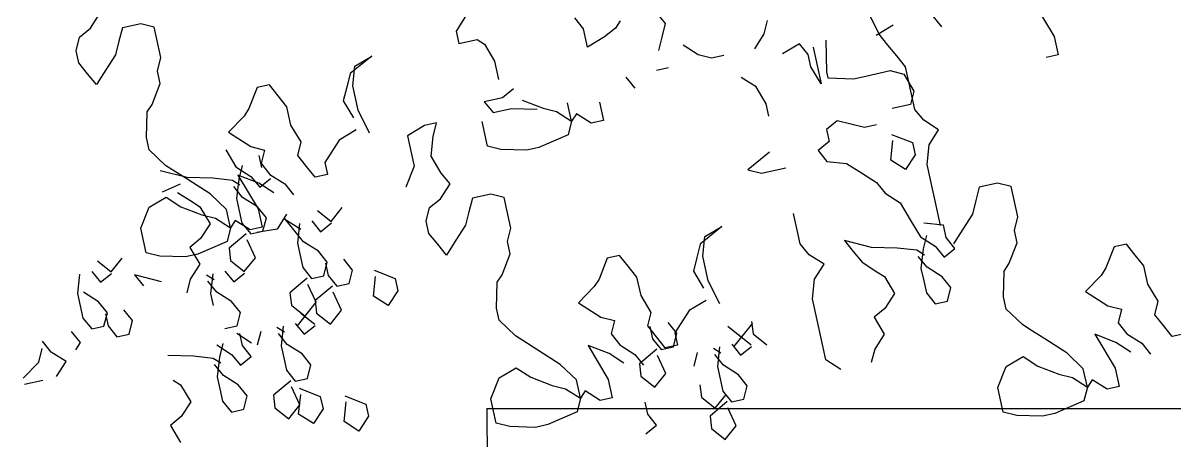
# Model space of a CAD drawing. Header units: inches. Extents: x 6.9 to 49.4, y 11.8 to 36.5.
# Drawn here: x 26.6058 to 26.834, y 13.3556 to 13.4385 of the extents above; entities that cross this region are included whole.
import ezdxf

# ---------------------------------------------------------------- set-up
doc = ezdxf.new("R2010")
doc.units = ezdxf.units.IN
doc.header["$MEASUREMENT"] = 0
doc.layers.add('1', color=1, linetype='Continuous')

msp = doc.modelspace()

# ---------------------------------------------------------------- linework, layer by layer
at = {"layer": '1'}
for p, q in [((26.80602, 13.44253), (26.81004, 13.4358)), ((26.61917, 13.43745), (26.62105, 13.4404)), ((26.6944, 13.44131), (26.69157, 13.43688)), ((26.73307, 13.4384), (26.73133, 13.44055)), ((26.77538, 13.43629), (26.77311, 13.44086)), ((26.62911, 13.43836), (26.62548, 13.43757)), ((26.63179, 13.43769), (26.62911, 13.43836)), ((26.71682, 13.43736), (26.71508, 13.43952)), ((26.72407, 13.43895), (26.72313, 13.43748)), ((26.73239, 13.43571), (26.73307, 13.4384)), ((26.75322, 13.43902), (26.75254, 13.43634)), ((26.77813, 13.43805), (26.77476, 13.43605)), ((26.786, 13.43989), (26.78774, 13.43774)), ((26.61634, 13.43302), (26.61701, 13.4357)), ((26.61701, 13.4357), (26.61917, 13.43745)), ((26.62548, 13.43757), (26.6248, 13.43488)), ((26.63233, 13.43527), (26.63179, 13.43769)), ((26.69157, 13.43688), (26.6921, 13.43446)), ((26.71762, 13.43373), (26.71682, 13.43736)), ((26.72098, 13.43574), (26.71762, 13.43373)), ((26.72313, 13.43748), (26.72098, 13.43574)), ((26.73172, 13.43303), (26.73239, 13.43571)), ((26.75254, 13.43634), (26.75066, 13.43339)), ((26.77712, 13.43414), (26.77538, 13.43629)), ((26.81004, 13.4358), (26.81084, 13.43218)), ((26.6248, 13.43488), (26.62413, 13.4322)), ((26.63312, 13.43164), (26.63233, 13.43527)), ((26.6921, 13.43446), (26.69573, 13.43526)), ((26.69573, 13.43526), (26.6972, 13.43432)), ((26.6972, 13.43432), (26.69921, 13.43095)), ((26.73951, 13.43221), (26.73655, 13.43409)), ((26.7596, 13.43439), (26.75624, 13.43238)), ((26.76134, 13.43223), (26.7596, 13.43439)), ((26.76228, 13.43371), (26.76308, 13.43008)), ((26.76482, 13.43513), (26.76494, 13.42882)), ((26.77886, 13.43198), (26.77712, 13.43414)), ((26.61687, 13.4306), (26.61634, 13.43302)), ((26.62413, 13.4322), (26.62224, 13.42925)), ((26.63245, 13.42896), (26.63312, 13.43164)), ((26.6749, 13.43195), (26.67059, 13.42847)), ((26.67154, 13.42994), (26.6749, 13.43195)), ((26.74219, 13.43153), (26.73951, 13.43221)), ((26.74461, 13.43206), (26.74219, 13.43153)), ((26.76187, 13.42981), (26.76134, 13.43223)), ((26.7806, 13.42983), (26.77886, 13.43198)), ((26.81084, 13.43218), (26.80842, 13.43164)), ((26.61861, 13.42845), (26.61687, 13.4306)), ((26.62224, 13.42925), (26.62035, 13.4263)), ((26.63298, 13.42653), (26.63245, 13.42896)), ((26.67112, 13.42605), (26.67154, 13.42994)), ((26.69921, 13.43095), (26.70001, 13.42732)), ((26.73368, 13.42962), (26.73126, 13.42909)), ((26.76388, 13.42645), (26.76187, 13.42981)), ((26.76308, 13.43008), (26.76388, 13.42645)), ((26.76494, 13.42882), (26.76521, 13.42761)), ((26.77273, 13.42799), (26.77757, 13.42906)), ((26.77757, 13.42906), (26.78025, 13.42838)), ((26.78113, 13.42741), (26.7806, 13.42983)), ((26.62035, 13.4263), (26.61861, 13.42845)), ((26.63136, 13.42237), (26.63298, 13.42653)), ((26.67059, 13.42847), (26.66991, 13.42578)), ((26.72522, 13.42776), (26.72696, 13.4256)), ((26.751, 13.42582), (26.74805, 13.4277)), ((26.76521, 13.42761), (26.77031, 13.42746)), ((26.77031, 13.42746), (26.77273, 13.42799)), ((26.78025, 13.42838), (26.78226, 13.42502)), ((26.78166, 13.42499), (26.78113, 13.42741)), ((26.65218, 13.42569), (26.65056, 13.42153)), ((26.6546, 13.42622), (26.65218, 13.42569)), ((26.65634, 13.42406), (26.6546, 13.42622)), ((26.66991, 13.42578), (26.66924, 13.42309)), ((26.67219, 13.42121), (26.67112, 13.42605)), ((26.70296, 13.42544), (26.7008, 13.4237)), ((26.75301, 13.42245), (26.751, 13.42582)), ((26.78226, 13.42502), (26.78158, 13.42233)), ((26.78246, 13.42136), (26.78166, 13.42499)), ((26.63041, 13.4209), (26.63136, 13.42237)), ((26.65809, 13.42191), (26.65634, 13.42406)), ((26.65888, 13.41828), (26.65809, 13.42191)), ((26.66924, 13.42309), (26.67124, 13.41973)), ((26.7008, 13.4237), (26.69717, 13.4229)), ((26.69717, 13.4229), (26.69892, 13.42075)), ((26.70466, 13.42324), (26.70882, 13.42161)), ((26.71445, 13.41905), (26.71365, 13.42268)), ((26.71997, 13.4228), (26.72077, 13.41917)), ((26.75354, 13.42004), (26.75301, 13.42245)), ((26.78158, 13.42233), (26.77795, 13.42153)), ((26.63027, 13.4158), (26.63041, 13.4209)), ((26.64962, 13.42005), (26.64652, 13.41683)), ((26.65056, 13.42153), (26.64962, 13.42005)), ((26.67446, 13.41664), (26.67219, 13.42121)), ((26.69892, 13.42075), (26.70254, 13.42154)), ((26.70254, 13.42154), (26.70765, 13.4214)), ((26.70882, 13.42161), (26.7115, 13.42094)), ((26.7115, 13.42094), (26.71445, 13.41905)), ((26.7154, 13.42052), (26.71445, 13.41905)), ((26.71834, 13.41864), (26.7154, 13.42052)), ((26.78421, 13.41921), (26.78246, 13.42136)), ((26.66089, 13.41492), (26.65888, 13.41828)), ((26.6853, 13.41817), (26.68194, 13.41616)), ((26.68772, 13.4187), (26.6853, 13.41817)), ((26.68704, 13.41601), (26.68772, 13.4187)), ((26.69778, 13.41412), (26.69672, 13.41896)), ((26.71445, 13.41905), (26.71377, 13.41636)), ((26.72077, 13.41917), (26.71834, 13.41864)), ((26.76707, 13.41914), (26.76492, 13.4174)), ((26.76492, 13.4174), (26.76545, 13.41498)), ((26.77244, 13.41778), (26.76707, 13.41914)), ((26.77486, 13.41832), (26.77244, 13.41778)), ((26.78715, 13.41732), (26.78421, 13.41921)), ((26.78527, 13.41437), (26.78715, 13.41732)), ((26.6308, 13.41338), (26.63027, 13.4158)), ((26.64652, 13.41683), (26.65095, 13.414)), ((26.66841, 13.4153), (26.66558, 13.41088)), ((26.67177, 13.41731), (26.66841, 13.4153)), ((26.68194, 13.41616), (26.68274, 13.41253)), ((26.68663, 13.41212), (26.68704, 13.41601)), ((26.71377, 13.41636), (26.70799, 13.41383)), ((26.77766, 13.41133), (26.77808, 13.41522)), ((26.77781, 13.41643), (26.78197, 13.41481)), ((26.63402, 13.41028), (26.6308, 13.41338)), ((26.64598, 13.41335), (26.64798, 13.40999)), ((26.65095, 13.414), (26.65364, 13.41332)), ((26.65364, 13.41332), (26.65296, 13.41064)), ((26.66021, 13.41224), (26.66089, 13.41492)), ((26.70047, 13.41344), (26.69778, 13.41412)), ((26.70557, 13.41329), (26.70047, 13.41344)), ((26.70799, 13.41383), (26.70557, 13.41329)), ((26.75366, 13.41291), (26.74935, 13.40942)), ((26.76545, 13.41498), (26.7633, 13.41324)), ((26.7633, 13.41324), (26.76504, 13.41108)), ((26.78197, 13.41481), (26.7825, 13.41239)), ((26.78486, 13.41048), (26.78527, 13.41437)), ((26.65309, 13.40984), (26.65256, 13.41226)), ((26.65296, 13.41064), (26.6547, 13.40849)), ((26.66195, 13.41008), (26.66021, 13.41224)), ((26.66558, 13.41088), (26.66611, 13.40846)), ((26.68274, 13.41253), (26.68327, 13.41011)), ((26.68864, 13.40875), (26.68663, 13.41212)), ((26.76504, 13.41108), (26.76893, 13.41067)), ((26.76893, 13.41067), (26.77188, 13.40879)), ((26.78061, 13.40944), (26.77766, 13.41133)), ((26.7825, 13.41239), (26.78061, 13.40944)), ((26.78592, 13.40564), (26.78486, 13.41048)), ((26.63831, 13.40786), (26.63294, 13.40922)), ((26.63549, 13.40934), (26.63402, 13.41028)), ((26.63844, 13.40745), (26.63549, 13.40934)), ((26.64798, 13.40999), (26.65094, 13.4081)), ((26.64838, 13.40837), (26.6524, 13.40164)), ((26.65254, 13.40675), (26.64838, 13.40837)), ((26.64919, 13.41025), (26.64852, 13.40757)), ((26.6547, 13.40849), (26.65765, 13.4066)), ((26.6637, 13.40793), (26.66195, 13.41008)), ((26.66611, 13.40846), (26.6637, 13.40793)), ((26.68327, 13.41011), (26.68165, 13.40595)), ((26.69038, 13.4066), (26.68864, 13.40875)), ((26.74935, 13.40942), (26.75204, 13.40875)), ((26.75204, 13.40875), (26.75688, 13.40981)), ((26.77188, 13.40879), (26.77483, 13.4069)), ((26.63346, 13.405), (26.63701, 13.40665)), ((26.64341, 13.40772), (26.63831, 13.40786)), ((26.64287, 13.40462), (26.63844, 13.40745)), ((26.64731, 13.4073), (26.64341, 13.40772)), ((26.64878, 13.40636), (26.64731, 13.4073)), ((26.64931, 13.40394), (26.64757, 13.40609)), ((26.64852, 13.40757), (26.64811, 13.40368)), ((26.65094, 13.4081), (26.65268, 13.40595)), ((26.6555, 13.40486), (26.65254, 13.40675)), ((26.65268, 13.40595), (26.65483, 13.40769)), ((26.65765, 13.4066), (26.65939, 13.40445)), ((26.6885, 13.40365), (26.69038, 13.4066)), ((26.77483, 13.4069), (26.77658, 13.40475)), ((26.79521, 13.40598), (26.79453, 13.4033)), ((26.79884, 13.40678), (26.79521, 13.40598)), ((26.80152, 13.4061), (26.79884, 13.40678)), ((26.80205, 13.40368), (26.80152, 13.4061)), ((26.63078, 13.40196), (26.63414, 13.40397)), ((26.63414, 13.40397), (26.63709, 13.40208)), ((26.63642, 13.40491), (26.63937, 13.40302)), ((26.64608, 13.40152), (26.64287, 13.40462)), ((26.64811, 13.40368), (26.64864, 13.40126)), ((26.65227, 13.40205), (26.64931, 13.40394)), ((26.68634, 13.40191), (26.6885, 13.40365)), ((26.69481, 13.40377), (26.69413, 13.40109)), ((26.69844, 13.40457), (26.69481, 13.40377)), ((26.70112, 13.40389), (26.69844, 13.40457)), ((26.70165, 13.40147), (26.70112, 13.40389)), ((26.77658, 13.40475), (26.77953, 13.40286)), ((26.78619, 13.40443), (26.78592, 13.40564)), ((26.78698, 13.4008), (26.78619, 13.40443)), ((26.80285, 13.40005), (26.80205, 13.40368)), ((26.62915, 13.3978), (26.63078, 13.40196)), ((26.63709, 13.40208), (26.64125, 13.40046)), ((26.63937, 13.40302), (26.64085, 13.40208)), ((26.64085, 13.40208), (26.64286, 13.39872)), ((26.64688, 13.39789), (26.64608, 13.40152)), ((26.65401, 13.3999), (26.65227, 13.40205)), ((26.6524, 13.40164), (26.6532, 13.39801)), ((26.66684, 13.39916), (26.66902, 13.4019)), ((26.68566, 13.39923), (26.68634, 13.40191)), ((26.70245, 13.39784), (26.70165, 13.40147)), ((26.77953, 13.40286), (26.78153, 13.3995)), ((26.79453, 13.4033), (26.79385, 13.40061)), ((26.64125, 13.40046), (26.64393, 13.39978)), ((26.64393, 13.39978), (26.64688, 13.39789)), ((26.64783, 13.39937), (26.64688, 13.39789)), ((26.65078, 13.39748), (26.64783, 13.39937)), ((26.64864, 13.40126), (26.64917, 13.39884)), ((26.65333, 13.39722), (26.65401, 13.3999)), ((26.65802, 13.40062), (26.65613, 13.39766)), ((26.66084, 13.39754), (26.65745, 13.39971)), ((26.66137, 13.39512), (26.65754, 13.39986)), ((26.66299, 13.39928), (26.66473, 13.39713)), ((26.6641, 13.40134), (26.66684, 13.39916)), ((26.6862, 13.3968), (26.68566, 13.39923)), ((26.69413, 13.40109), (26.69345, 13.3984)), ((26.75896, 13.39834), (26.75843, 13.40076)), ((26.78153, 13.3995), (26.78354, 13.39613)), ((26.78752, 13.39838), (26.78698, 13.4008)), ((26.79385, 13.40061), (26.79196, 13.39766)), ((26.80217, 13.39737), (26.80285, 13.40005)), ((26.63022, 13.39296), (26.62915, 13.3978)), ((26.64286, 13.39872), (26.64097, 13.39577)), ((26.64688, 13.39789), (26.64621, 13.39521)), ((26.64917, 13.39884), (26.65091, 13.39668)), ((26.6532, 13.39801), (26.65078, 13.39748)), ((26.65091, 13.39668), (26.65333, 13.39722)), ((26.65613, 13.39766), (26.65212, 13.39695)), ((26.66057, 13.39875), (26.66016, 13.39486)), ((26.66473, 13.39713), (26.66689, 13.39887)), ((26.68794, 13.39465), (26.6862, 13.3968)), ((26.69345, 13.3984), (26.69156, 13.39545)), ((26.70177, 13.39516), (26.70245, 13.39784)), ((26.74423, 13.39815), (26.73992, 13.39467)), ((26.74086, 13.39615), (26.74423, 13.39815)), ((26.75976, 13.39471), (26.75896, 13.39834)), ((26.78811, 13.39841), (26.78422, 13.39882)), ((26.78864, 13.39599), (26.78811, 13.39841)), ((26.79196, 13.39766), (26.79008, 13.39471)), ((26.80271, 13.39495), (26.80217, 13.39737)), ((26.64097, 13.39577), (26.63882, 13.39402)), ((26.64621, 13.39521), (26.64043, 13.39267)), ((26.65003, 13.39673), (26.64662, 13.39385)), ((26.65182, 13.39195), (26.65017, 13.3955)), ((26.66016, 13.39486), (26.6607, 13.39244)), ((26.66432, 13.39324), (26.66137, 13.39512)), ((26.68968, 13.3925), (26.68794, 13.39465)), ((26.69156, 13.39545), (26.68968, 13.3925)), ((26.70231, 13.39274), (26.70177, 13.39516)), ((26.73992, 13.39467), (26.73924, 13.39199)), ((26.74045, 13.39225), (26.74086, 13.39615)), ((26.7615, 13.39256), (26.75976, 13.39471)), ((26.7685, 13.39536), (26.77024, 13.39321)), ((26.77386, 13.394), (26.7685, 13.39536)), ((26.78354, 13.39613), (26.78649, 13.39425)), ((26.78475, 13.3964), (26.78407, 13.39371)), ((26.79039, 13.39383), (26.78864, 13.39599)), ((26.80108, 13.39079), (26.80271, 13.39495)), ((26.82433, 13.39463), (26.82191, 13.3941)), ((26.82607, 13.39248), (26.82433, 13.39463)), ((26.6329, 13.39228), (26.63022, 13.39296)), ((26.638, 13.39214), (26.6329, 13.39228)), ((26.64043, 13.39267), (26.638, 13.39214)), ((26.63882, 13.39402), (26.64082, 13.39066)), ((26.64662, 13.39385), (26.6469, 13.39139)), ((26.6607, 13.39244), (26.66123, 13.39002)), ((26.66606, 13.39108), (26.66432, 13.39324)), ((26.70068, 13.38858), (26.70231, 13.39274)), ((26.72393, 13.39242), (26.72151, 13.39189)), ((26.72567, 13.39027), (26.72393, 13.39242)), ((26.74151, 13.38741), (26.74045, 13.39225)), ((26.76445, 13.39067), (26.7615, 13.39256)), ((26.77024, 13.39321), (26.77198, 13.39106)), ((26.77897, 13.39386), (26.77386, 13.394)), ((26.78286, 13.39345), (26.77897, 13.39386)), ((26.78434, 13.3925), (26.78286, 13.39345)), ((26.78487, 13.39009), (26.78313, 13.39224)), ((26.78407, 13.39371), (26.78366, 13.38982)), ((26.78649, 13.39425), (26.78823, 13.39209)), ((26.78823, 13.39209), (26.79039, 13.39383)), ((26.82191, 13.3941), (26.82029, 13.38994)), ((26.82781, 13.39033), (26.82607, 13.39248)), ((26.62054, 13.39133), (26.62328, 13.38915)), ((26.62328, 13.38915), (26.62547, 13.39189)), ((26.64082, 13.39066), (26.63894, 13.38771)), ((26.6469, 13.39139), (26.64964, 13.38921)), ((26.64964, 13.38921), (26.65182, 13.39195)), ((26.66123, 13.39002), (26.66297, 13.38786)), ((26.66539, 13.3884), (26.66606, 13.39108)), ((26.6657, 13.39087), (26.66623, 13.38845)), ((26.67106, 13.38951), (26.66932, 13.39167)), ((26.72151, 13.39189), (26.71989, 13.38773)), ((26.72741, 13.38812), (26.72567, 13.39027)), ((26.73924, 13.39199), (26.73857, 13.3893)), ((26.76257, 13.38772), (26.76445, 13.39067)), ((26.77198, 13.39106), (26.77493, 13.38917)), ((26.78782, 13.3882), (26.78487, 13.39009)), ((26.80014, 13.38932), (26.80108, 13.39079)), ((26.82029, 13.38994), (26.81935, 13.38846)), ((26.82861, 13.3867), (26.82781, 13.39033)), ((26.61702, 13.38874), (26.61661, 13.38485)), ((26.61944, 13.38927), (26.62118, 13.38712)), ((26.62118, 13.38712), (26.62333, 13.38886)), ((26.6279, 13.38857), (26.62964, 13.38642)), ((26.63326, 13.38722), (26.6279, 13.38857)), ((26.63894, 13.38771), (26.63826, 13.38503)), ((26.64364, 13.38759), (26.64217, 13.38853)), ((26.64337, 13.3888), (26.64296, 13.3849)), ((26.6458, 13.38933), (26.64753, 13.38718)), ((26.64753, 13.38718), (26.64969, 13.38892)), ((26.66209, 13.38791), (26.65868, 13.38503)), ((26.66297, 13.38786), (26.66539, 13.3884)), ((26.66623, 13.38845), (26.66797, 13.3863)), ((26.67039, 13.38683), (26.67106, 13.38951)), ((26.67521, 13.38437), (26.67562, 13.38826)), ((26.67536, 13.38947), (26.67952, 13.38785)), ((26.67952, 13.38785), (26.68005, 13.38543)), ((26.69974, 13.3871), (26.70068, 13.38858)), ((26.71989, 13.38773), (26.71895, 13.38625)), ((26.72821, 13.38449), (26.72741, 13.38812)), ((26.73857, 13.3893), (26.74057, 13.38594)), ((26.76216, 13.38382), (26.76257, 13.38772)), ((26.77493, 13.38917), (26.7764, 13.38822)), ((26.7764, 13.38822), (26.77841, 13.38486)), ((26.78366, 13.38982), (26.78419, 13.3874)), ((26.78956, 13.38604), (26.78782, 13.3882)), ((26.8, 13.38421), (26.80014, 13.38932)), ((26.81935, 13.38846), (26.81625, 13.38525)), ((26.64417, 13.38517), (26.64243, 13.38732)), ((26.66388, 13.38313), (26.66223, 13.38668)), ((26.66709, 13.38634), (26.66368, 13.38346)), ((26.66797, 13.3863), (26.67039, 13.38683)), ((26.68005, 13.38543), (26.67816, 13.38248)), ((26.6996, 13.382), (26.69974, 13.3871)), ((26.71895, 13.38625), (26.71585, 13.38304)), ((26.74379, 13.38284), (26.74151, 13.38741)), ((26.78419, 13.3874), (26.78473, 13.38498)), ((26.78889, 13.38336), (26.78956, 13.38604)), ((26.83062, 13.38333), (26.82861, 13.3867)), ((26.61661, 13.38485), (26.61714, 13.38243)), ((26.62077, 13.38322), (26.61781, 13.38511)), ((26.62251, 13.38107), (26.62077, 13.38322)), ((26.64296, 13.3849), (26.6435, 13.38248)), ((26.64712, 13.38328), (26.64417, 13.38517)), ((26.64886, 13.38113), (26.64712, 13.38328)), ((26.65868, 13.38503), (26.65896, 13.38257)), ((26.66015, 13.37844), (26.66388, 13.38313)), ((26.66368, 13.38346), (26.66396, 13.381)), ((26.66888, 13.38156), (26.66723, 13.38511)), ((26.67816, 13.38248), (26.67521, 13.38437)), ((26.73022, 13.38112), (26.72821, 13.38449)), ((26.7411, 13.38352), (26.73774, 13.38151)), ((26.76322, 13.37899), (26.76216, 13.38382)), ((26.77841, 13.38486), (26.77652, 13.38191)), ((26.78473, 13.38498), (26.78646, 13.38283)), ((26.78646, 13.38283), (26.78889, 13.38336)), ((26.80053, 13.38179), (26.8, 13.38421)), ((26.81625, 13.38525), (26.82067, 13.38242)), ((26.82994, 13.38065), (26.83062, 13.38333)), ((26.61714, 13.38243), (26.61767, 13.38001)), ((26.62183, 13.37839), (26.62251, 13.38107)), ((26.62214, 13.38086), (26.62267, 13.37844)), ((26.62751, 13.3795), (26.62577, 13.38166)), ((26.64819, 13.37844), (26.64886, 13.38113)), ((26.65896, 13.38257), (26.6617, 13.38039)), ((26.66085, 13.381), (26.66359, 13.37882)), ((26.66396, 13.381), (26.6667, 13.37882)), ((26.6667, 13.37882), (26.66888, 13.38156)), ((26.70013, 13.37958), (26.6996, 13.382)), ((26.71585, 13.38304), (26.72027, 13.38021)), ((26.72954, 13.37844), (26.73022, 13.38112)), ((26.73774, 13.38151), (26.73491, 13.37708)), ((26.77652, 13.38191), (26.77437, 13.38017)), ((26.80374, 13.3787), (26.80053, 13.38179)), ((26.82067, 13.38242), (26.82336, 13.38174)), ((26.82336, 13.38174), (26.82268, 13.37906)), ((26.61767, 13.38001), (26.61941, 13.37785)), ((26.62683, 13.37682), (26.62751, 13.3795)), ((26.65974, 13.37894), (26.66148, 13.37679)), ((26.70334, 13.37648), (26.70013, 13.37958)), ((26.72027, 13.38021), (26.72296, 13.37953)), ((26.72296, 13.37953), (26.72228, 13.37685)), ((26.73531, 13.37699), (26.73357, 13.37914)), ((26.74659, 13.3743), (26.75033, 13.37899)), ((26.75012, 13.37932), (26.7504, 13.37686)), ((26.76349, 13.37778), (26.76322, 13.37899)), ((26.77437, 13.38017), (26.77638, 13.37681)), ((26.80522, 13.37775), (26.80374, 13.3787)), ((26.82268, 13.37906), (26.82443, 13.3769)), ((26.83168, 13.3785), (26.82994, 13.38065)), ((26.61537, 13.37732), (26.61711, 13.37516)), ((26.61941, 13.37785), (26.62183, 13.37839)), ((26.62267, 13.37844), (26.62441, 13.37628)), ((26.62441, 13.37628), (26.62683, 13.37682)), ((26.64577, 13.37791), (26.64819, 13.37844)), ((26.65109, 13.37505), (26.64814, 13.37694)), ((26.64927, 13.37454), (26.64874, 13.37696)), ((26.65288, 13.37732), (26.65221, 13.37464)), ((26.65759, 13.3772), (26.65611, 13.37814)), ((26.65812, 13.37478), (26.65638, 13.37693)), ((26.65732, 13.37841), (26.65691, 13.37451)), ((26.66148, 13.37679), (26.66364, 13.37853)), ((26.70482, 13.37554), (26.70334, 13.37648)), ((26.72228, 13.37685), (26.72403, 13.37469)), ((26.73128, 13.37628), (26.72954, 13.37844)), ((26.72994, 13.37834), (26.73047, 13.37592)), ((26.73302, 13.37413), (26.73128, 13.37628)), ((26.73463, 13.3743), (26.73531, 13.37699)), ((26.73491, 13.37708), (26.73544, 13.37466)), ((26.7454, 13.37843), (26.74814, 13.37625)), ((26.74729, 13.37686), (26.75003, 13.37468)), ((26.7504, 13.37686), (26.75314, 13.37468)), ((26.76428, 13.37415), (26.76349, 13.37778)), ((26.77638, 13.37681), (26.77449, 13.37386)), ((26.80817, 13.37586), (26.80522, 13.37775)), ((26.81811, 13.37678), (26.82213, 13.37006)), ((26.82227, 13.37516), (26.81811, 13.37678)), ((26.82443, 13.3769), (26.82738, 13.37501)), ((26.83342, 13.37634), (26.83168, 13.3785)), ((26.83584, 13.37688), (26.83342, 13.37634)), ((26.6114, 13.37326), (26.60965, 13.37541)), ((26.61711, 13.37516), (26.61617, 13.37369)), ((26.64417, 13.37469), (26.64712, 13.3728)), ((26.64538, 13.37495), (26.6447, 13.37227)), ((26.65102, 13.37239), (26.64927, 13.37454)), ((26.65691, 13.37451), (26.65744, 13.3721)), ((26.66107, 13.37289), (26.65812, 13.37478)), ((26.70777, 13.37365), (26.70482, 13.37554)), ((26.72187, 13.37295), (26.71771, 13.37457)), ((26.71771, 13.37457), (26.72173, 13.36785)), ((26.72403, 13.37469), (26.72698, 13.3728)), ((26.73047, 13.37592), (26.73221, 13.37377)), ((26.73221, 13.37377), (26.73463, 13.3743)), ((26.73544, 13.37466), (26.73302, 13.37413)), ((26.74403, 13.37306), (26.74256, 13.374)), ((26.74377, 13.37427), (26.74336, 13.37037)), ((26.74619, 13.3748), (26.74793, 13.37265)), ((26.74793, 13.37265), (26.75008, 13.37439)), ((26.76482, 13.37173), (26.76428, 13.37415)), ((26.8126, 13.37303), (26.80817, 13.37586)), ((26.82522, 13.37327), (26.82227, 13.37516)), ((26.82738, 13.37501), (26.82912, 13.37286)), ((26.60891, 13.37128), (26.60959, 13.37396)), ((26.61435, 13.37137), (26.6114, 13.37326)), ((26.6396, 13.37242), (26.63449, 13.37256)), ((26.64349, 13.372), (26.6396, 13.37242)), ((26.64497, 13.37106), (26.64349, 13.372)), ((26.6447, 13.37227), (26.64429, 13.36837)), ((26.64712, 13.3728), (26.64886, 13.37065)), ((26.64886, 13.37065), (26.65102, 13.37239)), ((26.65744, 13.3721), (26.65797, 13.36967)), ((26.66281, 13.37074), (26.66107, 13.37289)), ((26.7122, 13.37082), (26.70777, 13.37365)), ((26.72482, 13.37106), (26.72187, 13.37295)), ((26.72698, 13.3728), (26.72872, 13.37065)), ((26.73134, 13.37382), (26.72793, 13.37094)), ((26.73313, 13.36903), (26.73148, 13.37259)), ((26.73933, 13.37318), (26.73865, 13.3705)), ((26.74456, 13.37064), (26.74282, 13.37279)), ((26.76777, 13.36984), (26.76482, 13.37173)), ((26.77449, 13.37386), (26.77382, 13.37117)), ((26.8005, 13.37037), (26.80387, 13.37238)), ((26.80387, 13.37238), (26.80681, 13.37049)), ((26.81581, 13.36994), (26.8126, 13.37303)), ((26.60581, 13.36806), (26.60891, 13.37128)), ((26.61246, 13.36842), (26.61435, 13.37137)), ((26.6455, 13.36864), (26.64376, 13.37079)), ((26.65797, 13.36967), (26.65971, 13.36752)), ((26.66213, 13.36805), (26.66281, 13.37074)), ((26.7001, 13.36816), (26.70347, 13.37017)), ((26.70347, 13.37017), (26.70641, 13.36828)), ((26.71541, 13.36773), (26.7122, 13.37082)), ((26.72793, 13.37094), (26.7282, 13.36848)), ((26.74336, 13.37037), (26.74389, 13.36796)), ((26.74752, 13.36875), (26.74456, 13.37064)), ((26.79888, 13.36621), (26.8005, 13.37037)), ((26.80681, 13.37049), (26.81098, 13.36887)), ((26.81661, 13.36631), (26.81581, 13.36994)), ((26.82213, 13.37006), (26.82292, 13.36643)), ((26.60971, 13.36765), (26.60608, 13.36685)), ((26.63556, 13.36772), (26.63703, 13.36678)), ((26.64429, 13.36837), (26.64482, 13.36596)), ((26.64845, 13.36675), (26.6455, 13.36864)), ((26.65884, 13.36757), (26.65543, 13.36469)), ((26.65971, 13.36752), (26.66213, 13.36805)), ((26.69848, 13.364), (26.7001, 13.36816)), ((26.70641, 13.36828), (26.71058, 13.36666)), ((26.71621, 13.3641), (26.71541, 13.36773)), ((26.72173, 13.36785), (26.72252, 13.36422)), ((26.7282, 13.36848), (26.73094, 13.3663)), ((26.73094, 13.3663), (26.73313, 13.36903)), ((26.74389, 13.36796), (26.74442, 13.36553)), ((26.74926, 13.3666), (26.74752, 13.36875)), ((26.81098, 13.36887), (26.81366, 13.36819)), ((26.81366, 13.36819), (26.81661, 13.36631)), ((26.81755, 13.36778), (26.81661, 13.36631)), ((26.8205, 13.3659), (26.81755, 13.36778)), ((26.63703, 13.36678), (26.63904, 13.36342)), ((26.64482, 13.36596), (26.64535, 13.36354)), ((26.65019, 13.3646), (26.64845, 13.36675)), ((26.66063, 13.36278), (26.65898, 13.36634)), ((26.66039, 13.36097), (26.6608, 13.36487)), ((26.66053, 13.36608), (26.66469, 13.36445)), ((26.71058, 13.36666), (26.71326, 13.36598)), ((26.71326, 13.36598), (26.71621, 13.3641)), ((26.71715, 13.36557), (26.71621, 13.3641)), ((26.7201, 13.36368), (26.71715, 13.36557)), ((26.73988, 13.36676), (26.74016, 13.3643)), ((26.7429, 13.36212), (26.74508, 13.36486)), ((26.74442, 13.36553), (26.74616, 13.36338)), ((26.74858, 13.36391), (26.74926, 13.3666)), ((26.79994, 13.36137), (26.79888, 13.36621)), ((26.81661, 13.36631), (26.81593, 13.36362)), ((26.82292, 13.36643), (26.8205, 13.3659)), ((26.63904, 13.36342), (26.63715, 13.36047)), ((26.64535, 13.36354), (26.64709, 13.36138)), ((26.64951, 13.36192), (26.65019, 13.3646)), ((26.65543, 13.36469), (26.6557, 13.36223)), ((26.65845, 13.36005), (26.66063, 13.36278)), ((26.66469, 13.36445), (26.66523, 13.36203)), ((26.66939, 13.35947), (26.6698, 13.36337)), ((26.66953, 13.36458), (26.67369, 13.36295)), ((26.67369, 13.36295), (26.67423, 13.36053)), ((26.69954, 13.35916), (26.69848, 13.364)), ((26.71621, 13.3641), (26.71553, 13.36141)), ((26.72252, 13.36422), (26.7201, 13.36368)), ((26.72954, 13.36092), (26.72901, 13.36334)), ((26.74016, 13.3643), (26.7429, 13.36212)), ((26.74528, 13.36343), (26.74187, 13.36055)), ((26.74616, 13.36338), (26.74858, 13.36391)), ((26.81593, 13.36362), (26.81015, 13.36108)), ((26.63715, 13.36047), (26.635, 13.35872)), ((26.64709, 13.36138), (26.64951, 13.36192)), ((26.6557, 13.36223), (26.65845, 13.36005)), ((26.66334, 13.35908), (26.66039, 13.36097)), ((26.66523, 13.36203), (26.66334, 13.35908)), ((26.67423, 13.36053), (26.67234, 13.35758)), ((26.69764, 13.36208), (26.99764, 13.36208)), ((26.71553, 13.36141), (26.70975, 13.35887)), ((26.73129, 13.35876), (26.72954, 13.36092)), ((26.74187, 13.36055), (26.74215, 13.35809)), ((26.74707, 13.35864), (26.74542, 13.3622)), ((26.80263, 13.3607), (26.79994, 13.36137)), ((26.80773, 13.36055), (26.80263, 13.3607)), ((26.81015, 13.36108), (26.80773, 13.36055)), ((26.635, 13.35872), (26.63701, 13.35536)), ((26.67234, 13.35758), (26.66939, 13.35947)), ((26.70223, 13.35849), (26.69954, 13.35916)), ((26.70733, 13.35834), (26.70223, 13.35849)), ((26.70975, 13.35887), (26.70733, 13.35834)), ((26.72913, 13.35702), (26.73129, 13.35876)), ((26.74215, 13.35809), (26.74489, 13.35591)), ((26.74489, 13.35591), (26.74707, 13.35864))]:
    msp.add_line(p, q, dxfattribs=at)
msp.add_arc((26.92151, 13.36243), 0.22387, 180.0881, 237.3517, dxfattribs=at)

doc.saveas('drawing.dxf')
